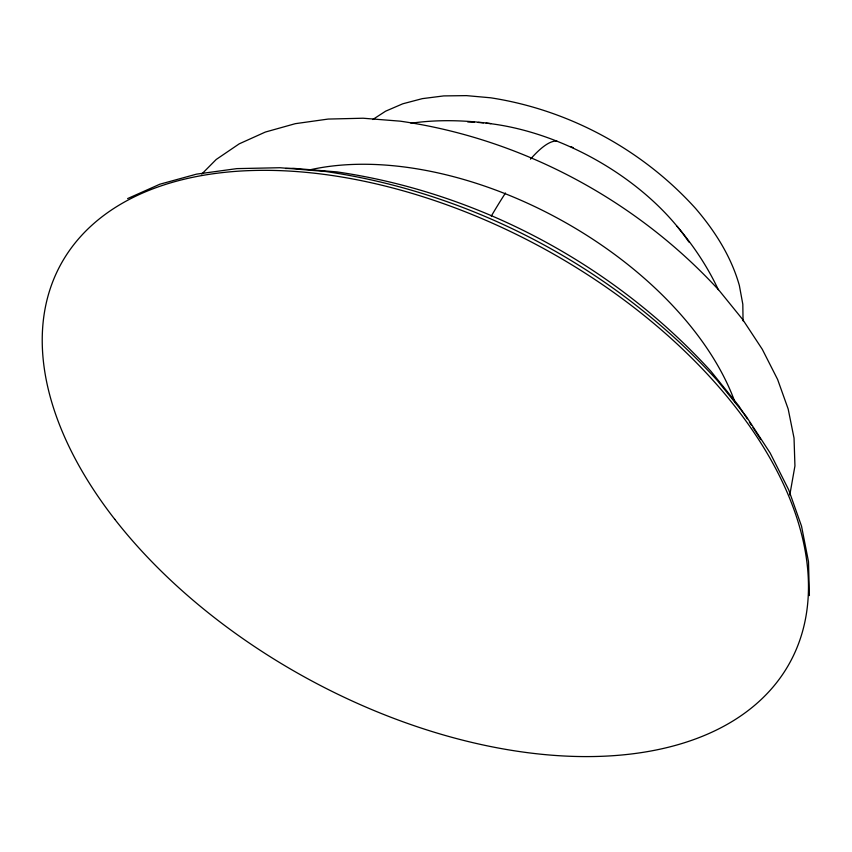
<?xml version="1.0" encoding="UTF-8"?>
<svg xmlns="http://www.w3.org/2000/svg" width="852" height="852" viewBox="0 0 852 852"><rect width="100%" height="100%" fill="white"/><g stroke="black" fill="none" stroke-linecap="round" stroke-linejoin="round"><path stroke-width="1.28" d="M789.804 495.001L794.937 465.938L794.032 438.088L788.175 409.003L777.62 379.481L762.295 349.309L742.731 319.564L718.939 290.212C636.082 199.954 521.594 138.588 400.206 121.165L363.101 118.226L328.148 119.067L295.293 123.678L265.366 132.049L239.231 143.839L216.227 159.462L201.743 174.085M372.793 119.514L385.615 111.186L402.772 103.795L422.326 98.64L443.743 95.914L466.491 95.626L490.571 97.788C568.934 109.791 642.759 149.835 695.807 208.708L695.892 208.825C715.116 231.297 731.314 256.857 739.366 285.526L742.816 304.249L743.051 320.885M127.608 198.58L159.867 184.213L196.567 174.138L236.877 168.621L279.946 167.727L325.496 171.476C474.788 193.319 615.538 269.019 717.203 380.343L746.235 416.372L770.133 452.976L788.728 489.9L801.53 526.163L808.495 561.66L809.4 595.591M410.994 123.242C437.459 119.408 464.447 120.196 490.912 123.615M285.526 168.494L293.482 168.334L337.179 171.934C479.591 192.776 613.866 264.983 710.845 371.184L738.684 405.733L747.236 418.843M677.042 226.27C693.411 245.546 707.607 266.782 718.321 289.723M749.377 422.113L751.517 425.393M752.944 427.576L760.793 439.589M491.263 216.142A300.383 49.15 -68.4 0 1 505.492 193.01M530.466 159.164A300.383 49.15 -68.4 0 1 556.878 141.102M309.489 169.931A291.512 172.168 28.6 0 1 734.988 402.24M467.716 121.964A190.976 112.794 28.6 0 1 474.362 122.198M478.249 122.443A190.976 112.794 28.6 0 1 483.489 122.88M486.119 123.146A190.976 112.794 28.6 0 1 688.895 242.043M570.925 146.65A176.449 104.21 28.6 0 1 573.289 147.715M114.807 519.337A415.371 245.323 28.6 0 0 774.947 684.731A415.371 245.323 28.6 0 0 386.297 186.322A415.371 245.323 28.6 0 0 114.807 519.337"/></g></svg>
